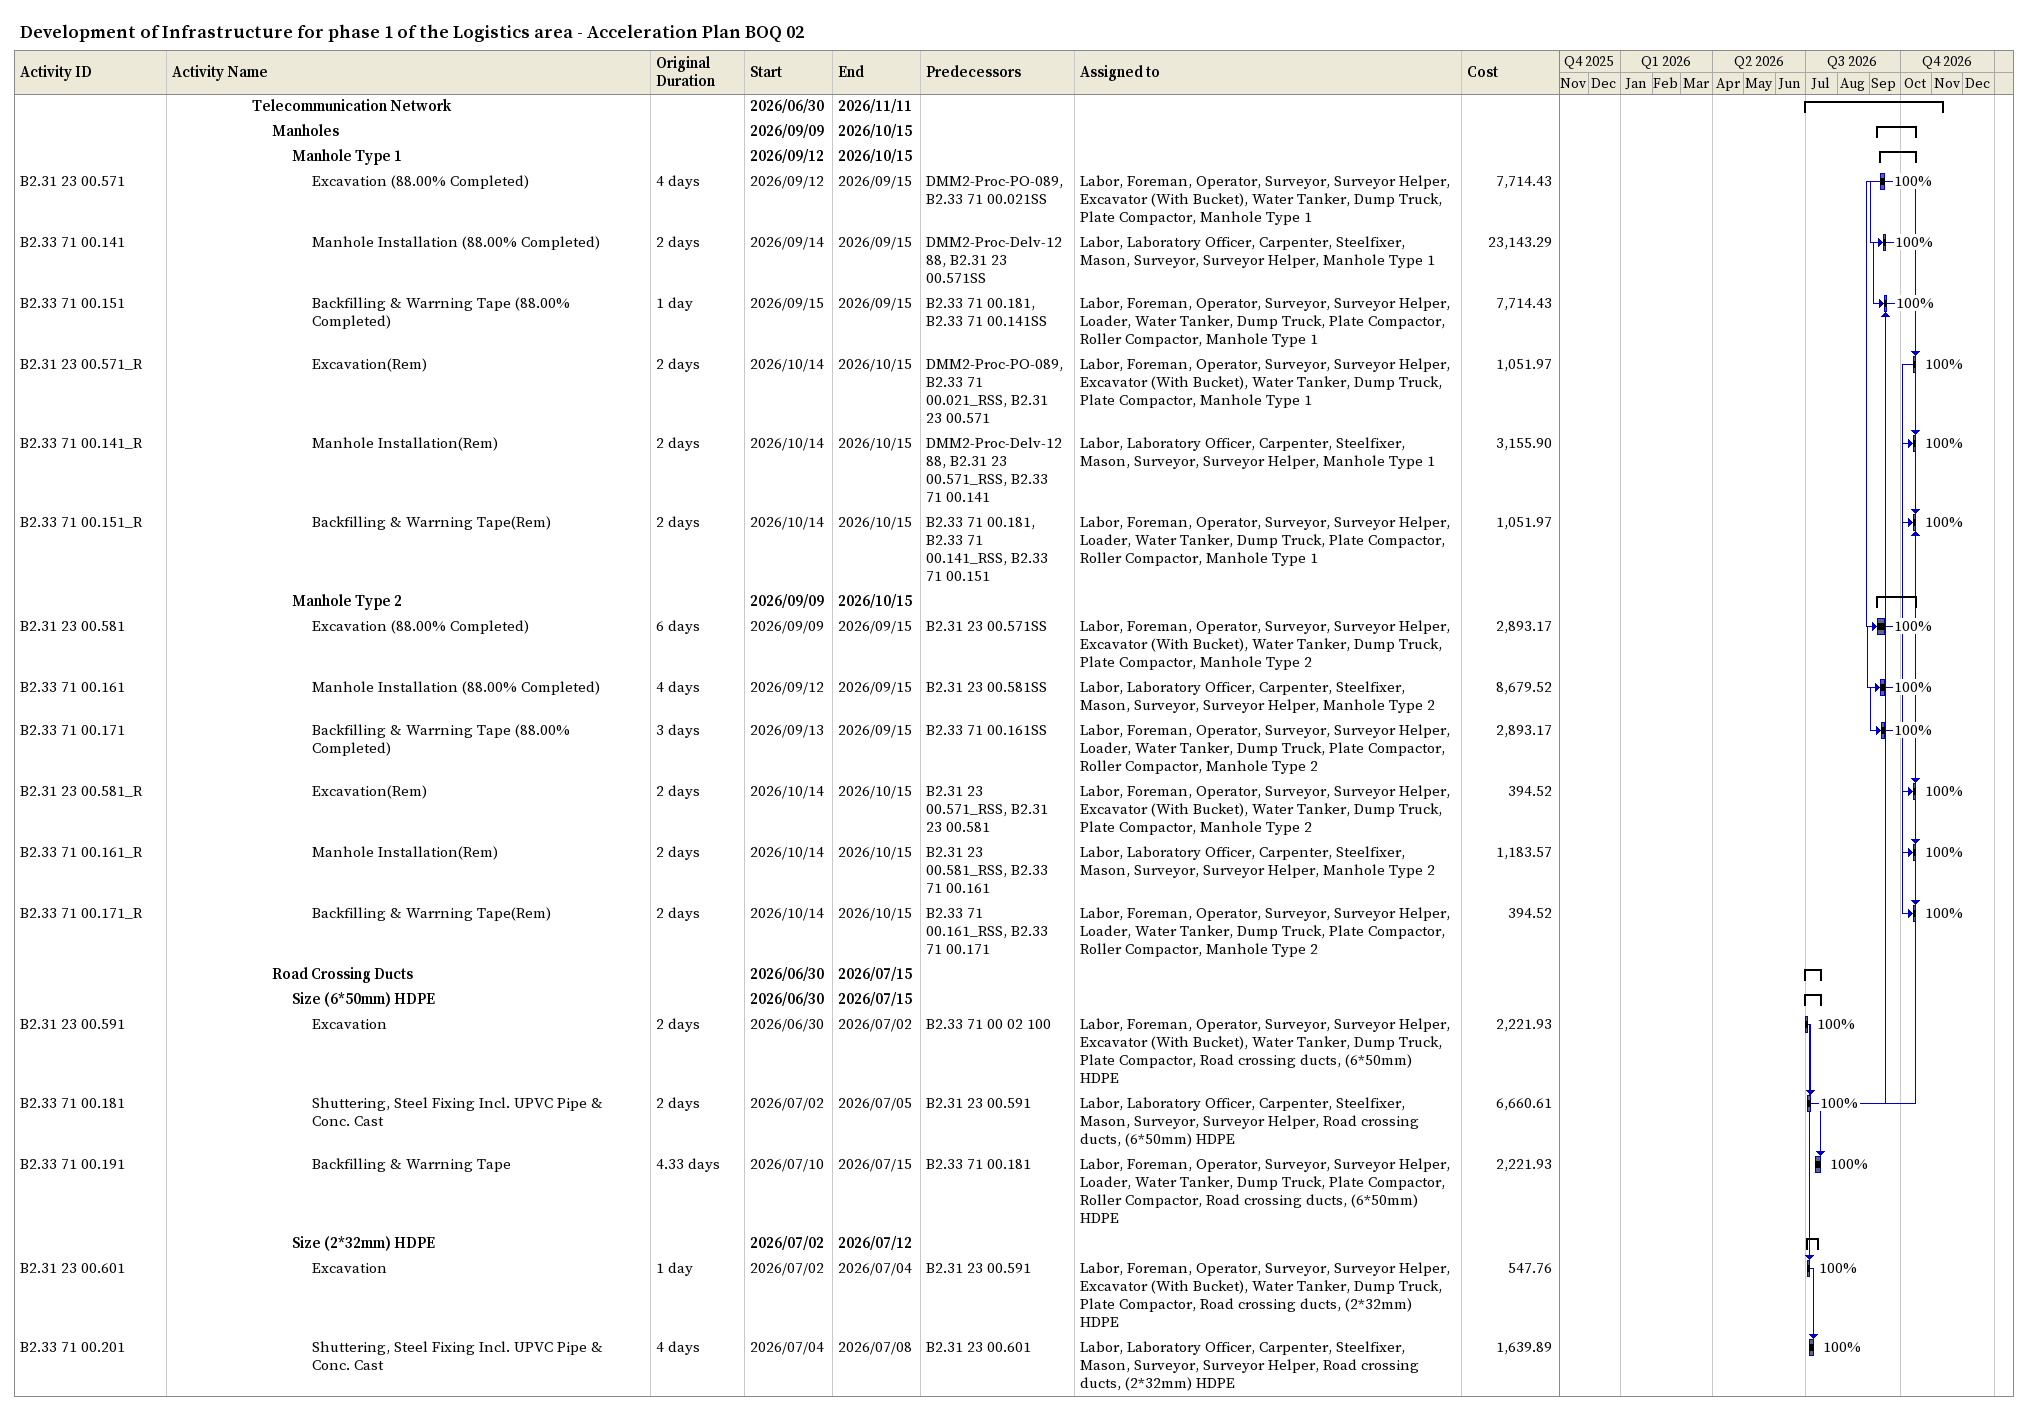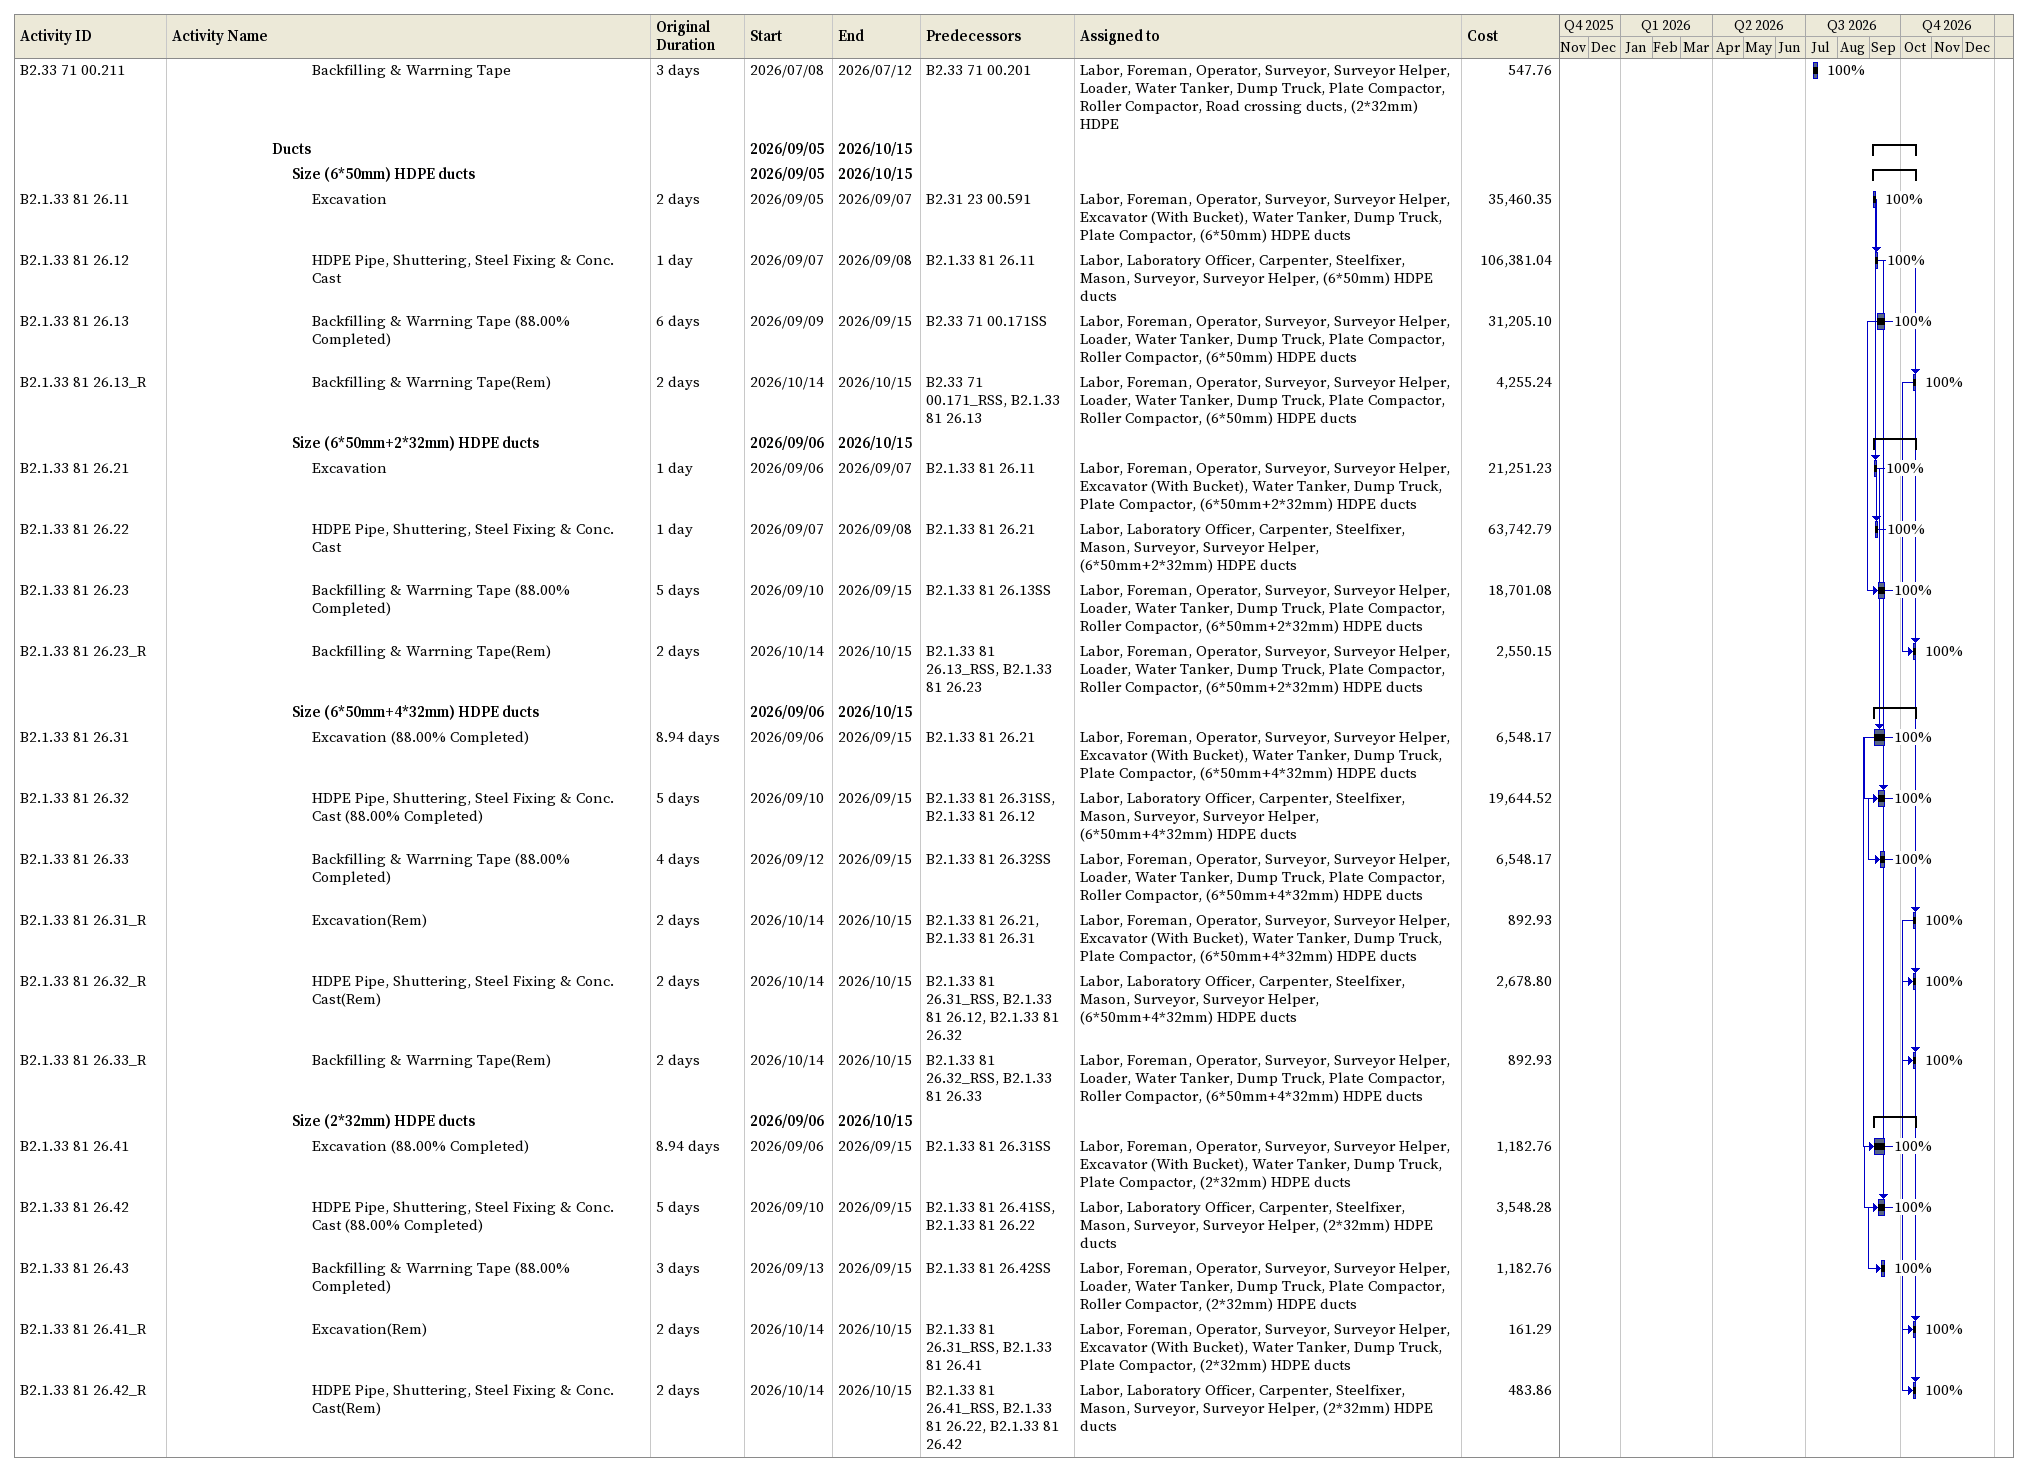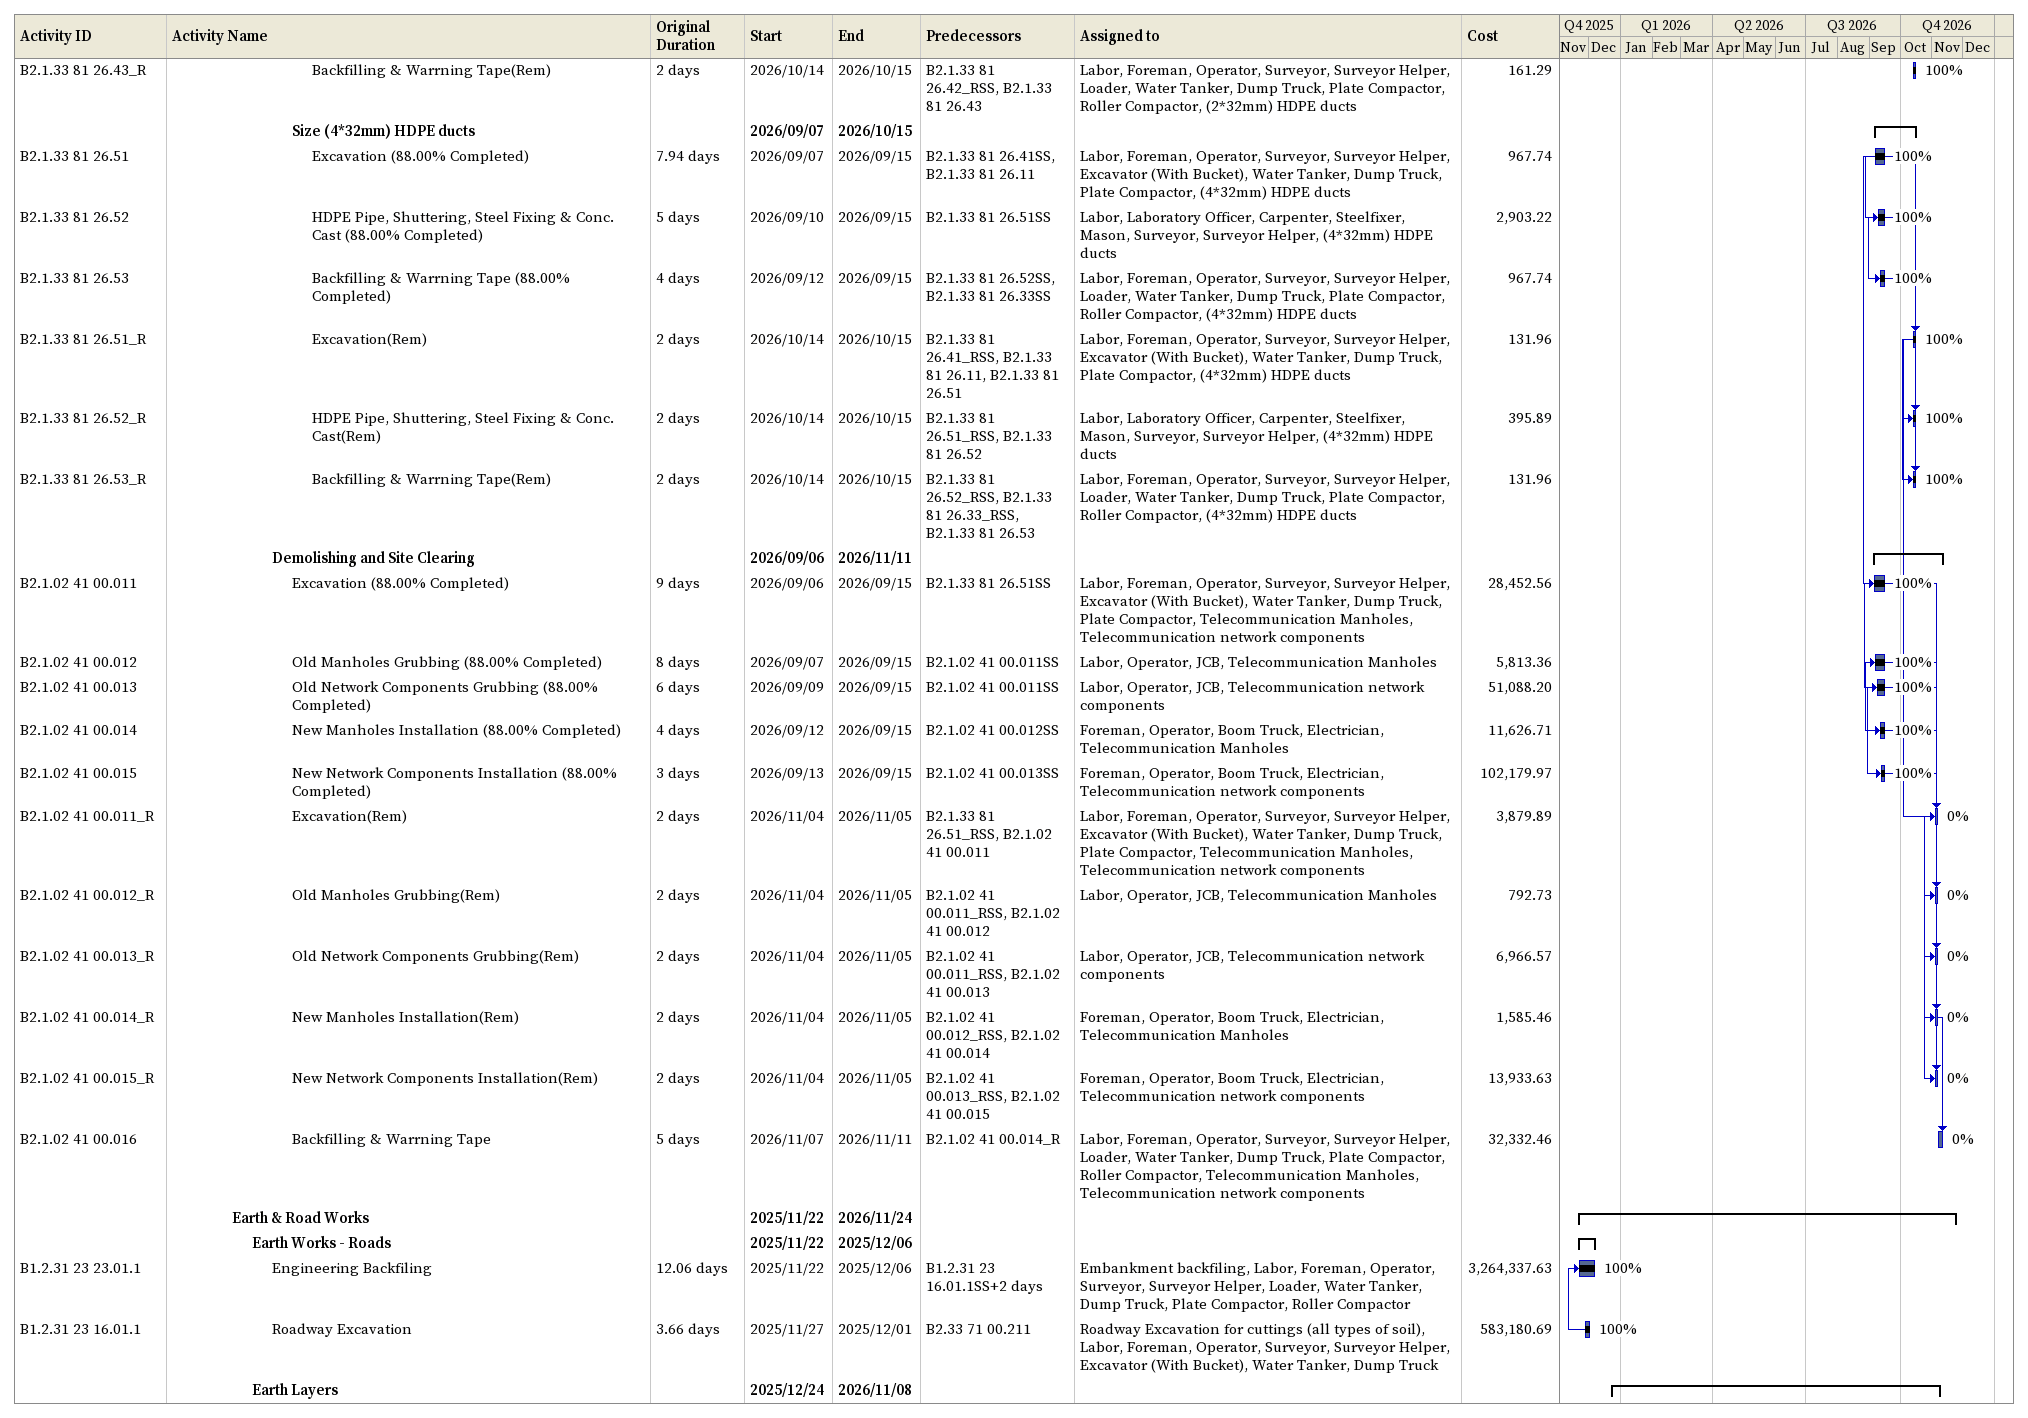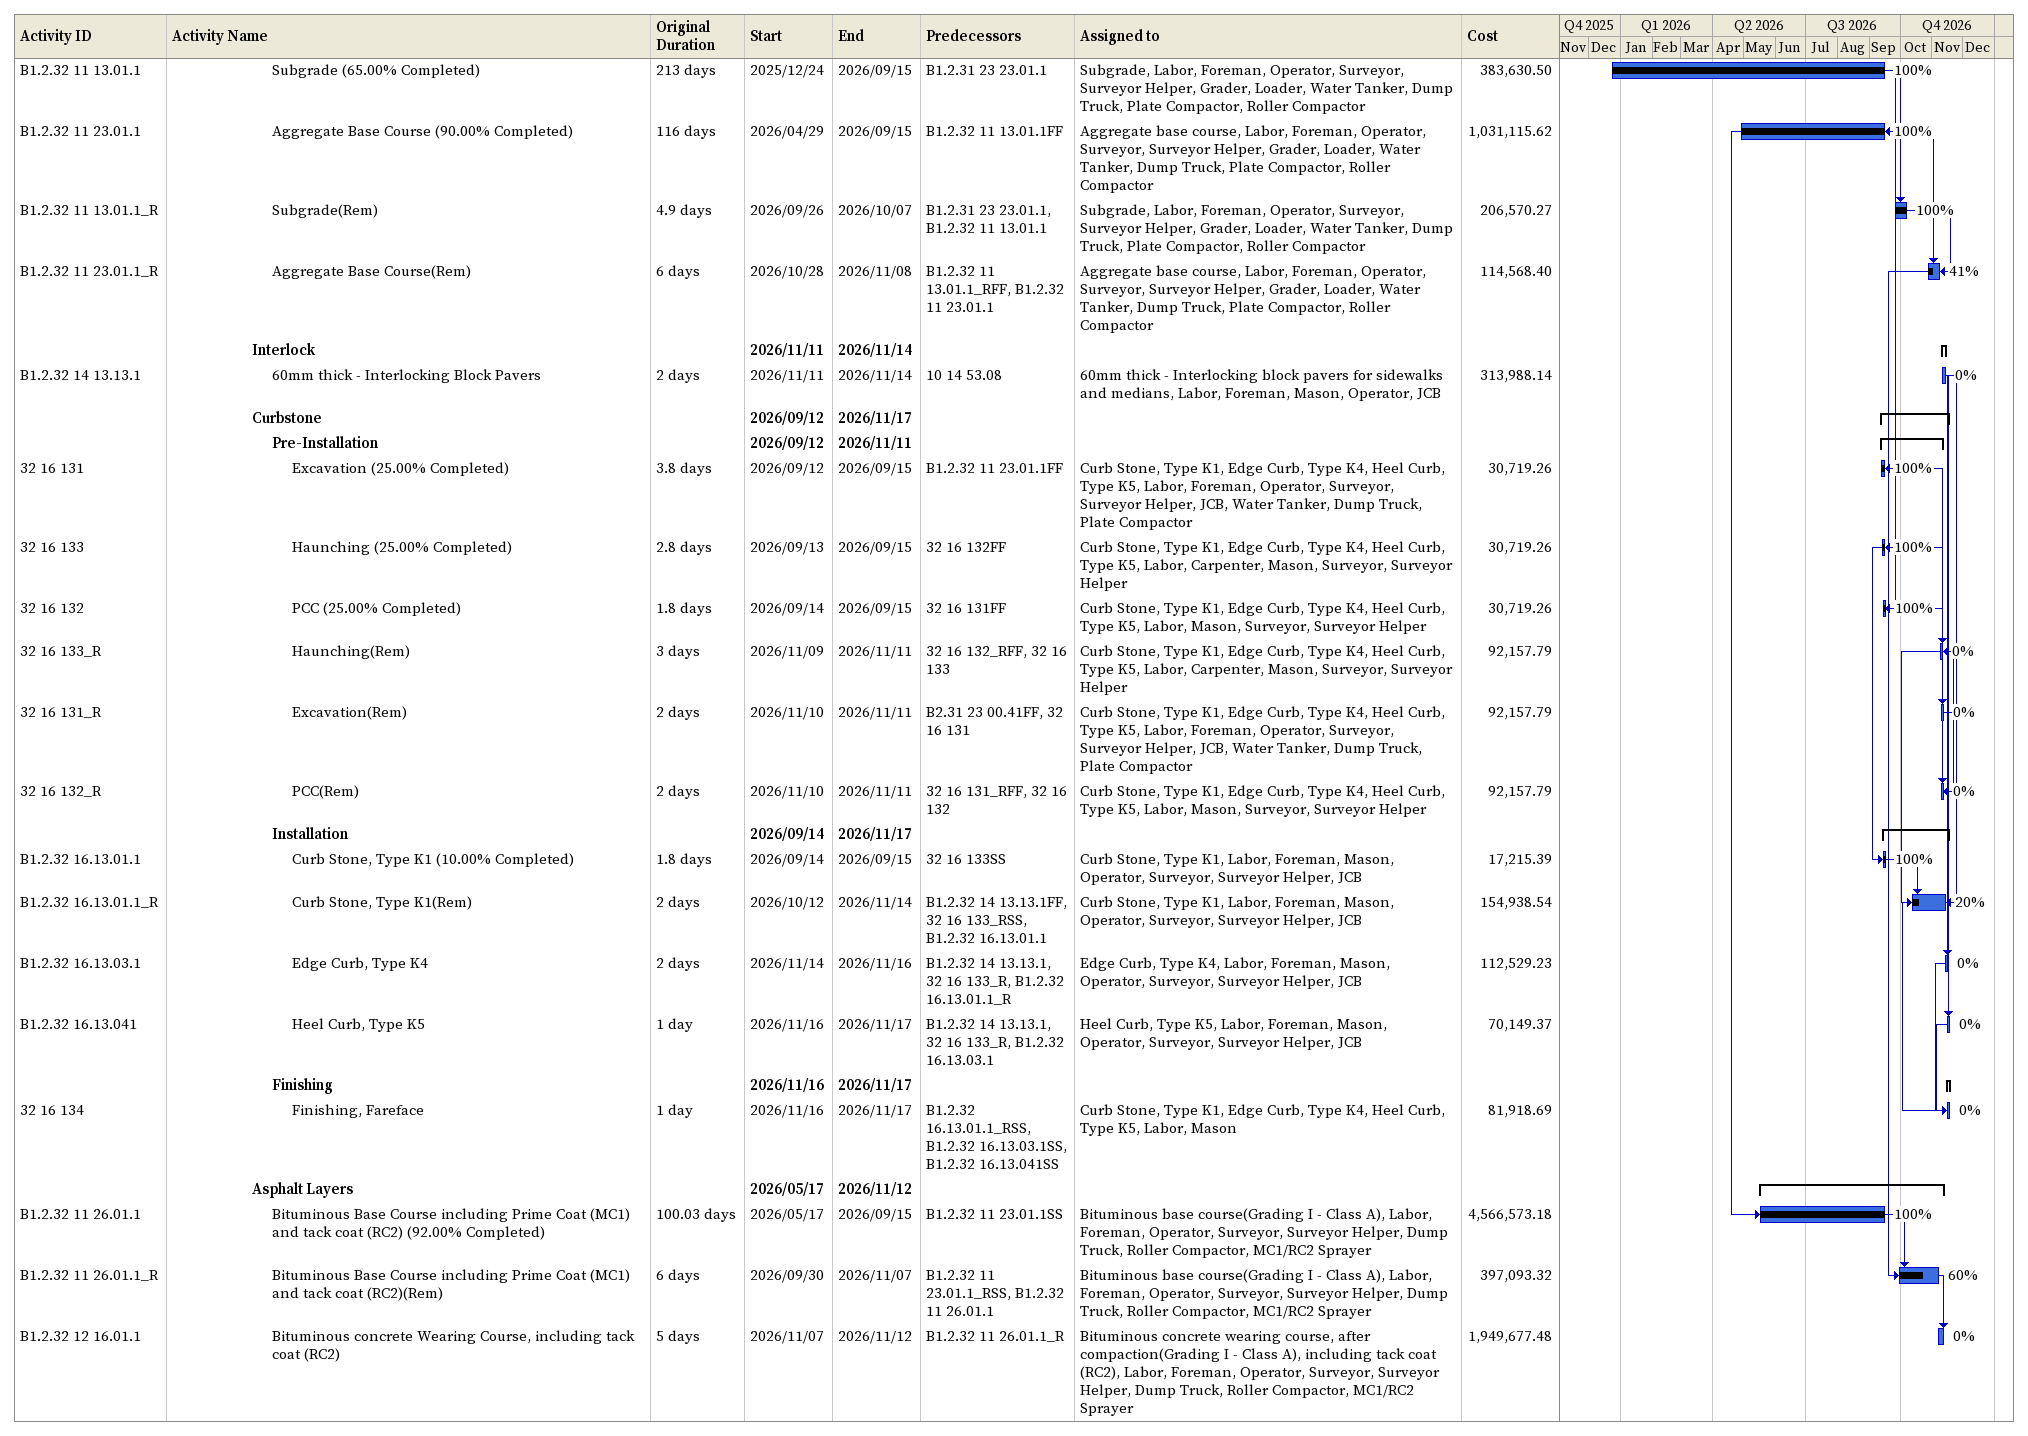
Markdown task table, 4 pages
Development of Infrastructure for phase 1 of the Logistics area - Acceleration Plan BOQ 02

| ID | Level | Task | Original duration | Start | Finish | Predecessors | Resources | % complete | Cost |
|---|---|---|---|---|---|---|---|---|---|
|  | 5 | **Telecommunication Network** |  | 2026-06-30 | 2026-11-11 |  |  |  |  |
|  | 6 | **Manholes** |  | 2026-09-09 | 2026-10-15 |  |  |  |  |
|  | 7 | **Manhole Type 1** |  | 2026-09-12 | 2026-10-15 |  |  |  |  |
| B2.31 23 00.571 | 8 | Excavation (88.00% Completed) | 4d | 2026-09-12 | 2026-09-15 | DMM2-Proc-PO-089, B2.33 71 00.021SS | Labor, Foreman, Operator, Surveyor, Surveyor Helper, Excavator (With Bucket), Water Tanker, Dump Truck, Plate Compactor, Manhole Type 1 | 100 | 7714.43 |
| B2.33 71 00.141 | 8 | Manhole Installation (88.00% Completed) | 2d | 2026-09-14 | 2026-09-15 | DMM2-Proc-Delv-1288, B2.31 23 00.571SS | Labor, Laboratory Officer, Carpenter, Steelfixer, Mason, Surveyor, Surveyor Helper, Manhole Type 1 | 100 | 23143.29 |
| B2.33 71 00.151 | 8 | Backfilling & Warrning Tape (88.00% Completed) | 1d | 2026-09-15 | 2026-09-15 | B2.33 71 00.181, B2.33 71 00.141SS | Labor, Foreman, Operator, Surveyor, Surveyor Helper, Loader, Water Tanker, Dump Truck, Plate Compactor, Roller Compactor, Manhole Type 1 | 100 | 7714.43 |
| B2.31 23 00.571_R | 8 | Excavation(Rem) | 2d | 2026-10-14 | 2026-10-15 | DMM2-Proc-PO-089, B2.33 71 00.021_RSS, B2.31 23 00.571 | Labor, Foreman, Operator, Surveyor, Surveyor Helper, Excavator (With Bucket), Water Tanker, Dump Truck, Plate Compactor, Manhole Type 1 | 100 | 1051.97 |
| B2.33 71 00.141_R | 8 | Manhole Installation(Rem) | 2d | 2026-10-14 | 2026-10-15 | DMM2-Proc-Delv-1288, B2.31 23 00.571_RSS, B2.33 71 00.141 | Labor, Laboratory Officer, Carpenter, Steelfixer, Mason, Surveyor, Surveyor Helper, Manhole Type 1 | 100 | 3155.90 |
| B2.33 71 00.151_R | 8 | Backfilling & Warrning Tape(Rem) | 2d | 2026-10-14 | 2026-10-15 | B2.33 71 00.181, B2.33 71 00.141_RSS, B2.33 71 00.151 | Labor, Foreman, Operator, Surveyor, Surveyor Helper, Loader, Water Tanker, Dump Truck, Plate Compactor, Roller Compactor, Manhole Type 1 | 100 | 1051.97 |
|  | 7 | **Manhole Type 2** |  | 2026-09-09 | 2026-10-15 |  |  |  |  |
| B2.31 23 00.581 | 8 | Excavation (88.00% Completed) | 6d | 2026-09-09 | 2026-09-15 | B2.31 23 00.571SS | Labor, Foreman, Operator, Surveyor, Surveyor Helper, Excavator (With Bucket), Water Tanker, Dump Truck, Plate Compactor, Manhole Type 2 | 100 | 2893.17 |
| B2.33 71 00.161 | 8 | Manhole Installation (88.00% Completed) | 4d | 2026-09-12 | 2026-09-15 | B2.31 23 00.581SS | Labor, Laboratory Officer, Carpenter, Steelfixer, Mason, Surveyor, Surveyor Helper, Manhole Type 2 | 100 | 8679.52 |
| B2.33 71 00.171 | 8 | Backfilling & Warrning Tape (88.00% Completed) | 3d | 2026-09-13 | 2026-09-15 | B2.33 71 00.161SS | Labor, Foreman, Operator, Surveyor, Surveyor Helper, Loader, Water Tanker, Dump Truck, Plate Compactor, Roller Compactor, Manhole Type 2 | 100 | 2893.17 |
| B2.31 23 00.581_R | 8 | Excavation(Rem) | 2d | 2026-10-14 | 2026-10-15 | B2.31 23 00.571_RSS, B2.31 23 00.581 | Labor, Foreman, Operator, Surveyor, Surveyor Helper, Excavator (With Bucket), Water Tanker, Dump Truck, Plate Compactor, Manhole Type 2 | 100 | 394.52 |
| B2.33 71 00.161_R | 8 | Manhole Installation(Rem) | 2d | 2026-10-14 | 2026-10-15 | B2.31 23 00.581_RSS, B2.33 71 00.161 | Labor, Laboratory Officer, Carpenter, Steelfixer, Mason, Surveyor, Surveyor Helper, Manhole Type 2 | 100 | 1183.57 |
| B2.33 71 00.171_R | 8 | Backfilling & Warrning Tape(Rem) | 2d | 2026-10-14 | 2026-10-15 | B2.33 71 00.161_RSS, B2.33 71 00.171 | Labor, Foreman, Operator, Surveyor, Surveyor Helper, Loader, Water Tanker, Dump Truck, Plate Compactor, Roller Compactor, Manhole Type 2 | 100 | 394.52 |
|  | 6 | **Road Crossing Ducts** |  | 2026-06-30 | 2026-07-15 |  |  |  |  |
|  | 7 | **Size (6*50mm) HDPE** |  | 2026-06-30 | 2026-07-15 |  |  |  |  |
| B2.31 23 00.591 | 8 | Excavation | 2d | 2026-06-30 | 2026-07-02 | B2.33 71 00 02 100 | Labor, Foreman, Operator, Surveyor, Surveyor Helper, Excavator (With Bucket), Water Tanker, Dump Truck, Plate Compactor, Road crossing ducts, (6*50mm) HDPE | 100 | 2221.93 |
| B2.33 71 00.181 | 8 | Shuttering, Steel Fixing Incl. UPVC Pipe & Conc. Cast | 2d | 2026-07-02 | 2026-07-05 | B2.31 23 00.591 | Labor, Laboratory Officer, Carpenter, Steelfixer, Mason, Surveyor, Surveyor Helper, Road crossing ducts, (6*50mm) HDPE | 100 | 6660.61 |
| B2.33 71 00.191 | 8 | Backfilling & Warrning Tape | 4.33d | 2026-07-10 | 2026-07-15 | B2.33 71 00.181 | Labor, Foreman, Operator, Surveyor, Surveyor Helper, Loader, Water Tanker, Dump Truck, Plate Compactor, Roller Compactor, Road crossing ducts, (6*50mm) HDPE | 100 | 2221.93 |
|  | 7 | **Size (2*32mm) HDPE** |  | 2026-07-02 | 2026-07-12 |  |  |  |  |
| B2.31 23 00.601 | 8 | Excavation | 1d | 2026-07-02 | 2026-07-04 | B2.31 23 00.591 | Labor, Foreman, Operator, Surveyor, Surveyor Helper, Excavator (With Bucket), Water Tanker, Dump Truck, Plate Compactor, Road crossing ducts, (2*32mm) HDPE | 100 | 547.76 |
| B2.33 71 00.201 | 8 | Shuttering, Steel Fixing Incl. UPVC Pipe & Conc. Cast | 4d | 2026-07-04 | 2026-07-08 | B2.31 23 00.601 | Labor, Laboratory Officer, Carpenter, Steelfixer, Mason, Surveyor, Surveyor Helper, Road crossing ducts, (2*32mm) HDPE | 100 | 1639.89 |
| B2.33 71 00.211 | 8 | Backfilling & Warrning Tape | 3d | 2026-07-08 | 2026-07-12 | B2.33 71 00.201 | Labor, Foreman, Operator, Surveyor, Surveyor Helper, Loader, Water Tanker, Dump Truck, Plate Compactor, Roller Compactor, Road crossing ducts, (2*32mm) HDPE | 100 | 547.76 |
|  | 6 | **Ducts** |  | 2026-09-05 | 2026-10-15 |  |  |  |  |
|  | 7 | **Size (6*50mm) HDPE ducts** |  | 2026-09-05 | 2026-10-15 |  |  |  |  |
| B2.1.33 81 26.11 | 8 | Excavation | 2d | 2026-09-05 | 2026-09-07 | B2.31 23 00.591 | Labor, Foreman, Operator, Surveyor, Surveyor Helper, Excavator (With Bucket), Water Tanker, Dump Truck, Plate Compactor, (6*50mm) HDPE ducts | 100 | 35460.35 |
| B2.1.33 81 26.12 | 8 | HDPE Pipe, Shuttering, Steel Fixing & Conc. Cast | 1d | 2026-09-07 | 2026-09-08 | B2.1.33 81 26.11 | Labor, Laboratory Officer, Carpenter, Steelfixer, Mason, Surveyor, Surveyor Helper, (6*50mm) HDPE ducts | 100 | 106381.04 |
| B2.1.33 81 26.13 | 8 | Backfilling & Warrning Tape (88.00% Completed) | 6d | 2026-09-09 | 2026-09-15 | B2.33 71 00.171SS | Labor, Foreman, Operator, Surveyor, Surveyor Helper, Loader, Water Tanker, Dump Truck, Plate Compactor, Roller Compactor, (6*50mm) HDPE ducts | 100 | 31205.10 |
| B2.1.33 81 26.13_R | 8 | Backfilling & Warrning Tape(Rem) | 2d | 2026-10-14 | 2026-10-15 | B2.33 71 00.171_RSS, B2.1.33 81 26.13 | Labor, Foreman, Operator, Surveyor, Surveyor Helper, Loader, Water Tanker, Dump Truck, Plate Compactor, Roller Compactor, (6*50mm) HDPE ducts | 100 | 4255.24 |
|  | 7 | **Size (6*50mm+2*32mm) HDPE ducts** |  | 2026-09-06 | 2026-10-15 |  |  |  |  |
| B2.1.33 81 26.21 | 8 | Excavation | 1d | 2026-09-06 | 2026-09-07 | B2.1.33 81 26.11 | Labor, Foreman, Operator, Surveyor, Surveyor Helper, Excavator (With Bucket), Water Tanker, Dump Truck, Plate Compactor, (6*50mm+2*32mm) HDPE ducts | 100 | 21251.23 |
| B2.1.33 81 26.22 | 8 | HDPE Pipe, Shuttering, Steel Fixing & Conc. Cast | 1d | 2026-09-07 | 2026-09-08 | B2.1.33 81 26.21 | Labor, Laboratory Officer, Carpenter, Steelfixer, Mason, Surveyor, Surveyor Helper, (6*50mm+2*32mm) HDPE ducts | 100 | 63742.79 |
| B2.1.33 81 26.23 | 8 | Backfilling & Warrning Tape (88.00% Completed) | 5d | 2026-09-10 | 2026-09-15 | B2.1.33 81 26.13SS | Labor, Foreman, Operator, Surveyor, Surveyor Helper, Loader, Water Tanker, Dump Truck, Plate Compactor, Roller Compactor, (6*50mm+2*32mm) HDPE ducts | 100 | 18701.08 |
| B2.1.33 81 26.23_R | 8 | Backfilling & Warrning Tape(Rem) | 2d | 2026-10-14 | 2026-10-15 | B2.1.33 81 26.13_RSS, B2.1.33 81 26.23 | Labor, Foreman, Operator, Surveyor, Surveyor Helper, Loader, Water Tanker, Dump Truck, Plate Compactor, Roller Compactor, (6*50mm+2*32mm) HDPE ducts | 100 | 2550.15 |
|  | 7 | **Size (6*50mm+4*32mm) HDPE ducts** |  | 2026-09-06 | 2026-10-15 |  |  |  |  |
| B2.1.33 81 26.31 | 8 | Excavation (88.00% Completed) | 8.94d | 2026-09-06 | 2026-09-15 | B2.1.33 81 26.21 | Labor, Foreman, Operator, Surveyor, Surveyor Helper, Excavator (With Bucket), Water Tanker, Dump Truck, Plate Compactor, (6*50mm+4*32mm) HDPE ducts | 100 | 6548.17 |
| B2.1.33 81 26.32 | 8 | HDPE Pipe, Shuttering, Steel Fixing & Conc. Cast (88.00% Completed) | 5d | 2026-09-10 | 2026-09-15 | B2.1.33 81 26.31SS, B2.1.33 81 26.12 | Labor, Laboratory Officer, Carpenter, Steelfixer, Mason, Surveyor, Surveyor Helper, (6*50mm+4*32mm) HDPE ducts | 100 | 19644.52 |
| B2.1.33 81 26.33 | 8 | Backfilling & Warrning Tape (88.00% Completed) | 4d | 2026-09-12 | 2026-09-15 | B2.1.33 81 26.32SS | Labor, Foreman, Operator, Surveyor, Surveyor Helper, Loader, Water Tanker, Dump Truck, Plate Compactor, Roller Compactor, (6*50mm+4*32mm) HDPE ducts | 100 | 6548.17 |
| B2.1.33 81 26.31_R | 8 | Excavation(Rem) | 2d | 2026-10-14 | 2026-10-15 | B2.1.33 81 26.21, B2.1.33 81 26.31 | Labor, Foreman, Operator, Surveyor, Surveyor Helper, Excavator (With Bucket), Water Tanker, Dump Truck, Plate Compactor, (6*50mm+4*32mm) HDPE ducts | 100 | 892.93 |
| B2.1.33 81 26.32_R | 8 | HDPE Pipe, Shuttering, Steel Fixing & Conc. Cast(Rem) | 2d | 2026-10-14 | 2026-10-15 | B2.1.33 81 26.31_RSS, B2.1.33 81 26.12, B2.1.33 81 26.32 | Labor, Laboratory Officer, Carpenter, Steelfixer, Mason, Surveyor, Surveyor Helper, (6*50mm+4*32mm) HDPE ducts | 100 | 2678.80 |
| B2.1.33 81 26.33_R | 8 | Backfilling & Warrning Tape(Rem) | 2d | 2026-10-14 | 2026-10-15 | B2.1.33 81 26.32_RSS, B2.1.33 81 26.33 | Labor, Foreman, Operator, Surveyor, Surveyor Helper, Loader, Water Tanker, Dump Truck, Plate Compactor, Roller Compactor, (6*50mm+4*32mm) HDPE ducts | 100 | 892.93 |
|  | 7 | **Size (2*32mm) HDPE ducts** |  | 2026-09-06 | 2026-10-15 |  |  |  |  |
| B2.1.33 81 26.41 | 8 | Excavation (88.00% Completed) | 8.94d | 2026-09-06 | 2026-09-15 | B2.1.33 81 26.31SS | Labor, Foreman, Operator, Surveyor, Surveyor Helper, Excavator (With Bucket), Water Tanker, Dump Truck, Plate Compactor, (2*32mm) HDPE ducts | 100 | 1182.76 |
| B2.1.33 81 26.42 | 8 | HDPE Pipe, Shuttering, Steel Fixing & Conc. Cast (88.00% Completed) | 5d | 2026-09-10 | 2026-09-15 | B2.1.33 81 26.41SS, B2.1.33 81 26.22 | Labor, Laboratory Officer, Carpenter, Steelfixer, Mason, Surveyor, Surveyor Helper, (2*32mm) HDPE ducts | 100 | 3548.28 |
| B2.1.33 81 26.43 | 8 | Backfilling & Warrning Tape (88.00% Completed) | 3d | 2026-09-13 | 2026-09-15 | B2.1.33 81 26.42SS | Labor, Foreman, Operator, Surveyor, Surveyor Helper, Loader, Water Tanker, Dump Truck, Plate Compactor, Roller Compactor, (2*32mm) HDPE ducts | 100 | 1182.76 |
| B2.1.33 81 26.41_R | 8 | Excavation(Rem) | 2d | 2026-10-14 | 2026-10-15 | B2.1.33 81 26.31_RSS, B2.1.33 81 26.41 | Labor, Foreman, Operator, Surveyor, Surveyor Helper, Excavator (With Bucket), Water Tanker, Dump Truck, Plate Compactor, (2*32mm) HDPE ducts | 100 | 161.29 |
| B2.1.33 81 26.42_R | 8 | HDPE Pipe, Shuttering, Steel Fixing & Conc. Cast(Rem) | 2d | 2026-10-14 | 2026-10-15 | B2.1.33 81 26.41_RSS, B2.1.33 81 26.22, B2.1.33 81 26.42 | Labor, Laboratory Officer, Carpenter, Steelfixer, Mason, Surveyor, Surveyor Helper, (2*32mm) HDPE ducts | 100 | 483.86 |
| B2.1.33 81 26.43_R | 8 | Backfilling & Warrning Tape(Rem) | 2d | 2026-10-14 | 2026-10-15 | B2.1.33 81 26.42_RSS, B2.1.33 81 26.43 | Labor, Foreman, Operator, Surveyor, Surveyor Helper, Loader, Water Tanker, Dump Truck, Plate Compactor, Roller Compactor, (2*32mm) HDPE ducts | 100 | 161.29 |
|  | 7 | **Size (4*32mm) HDPE ducts** |  | 2026-09-07 | 2026-10-15 |  |  |  |  |
| B2.1.33 81 26.51 | 8 | Excavation (88.00% Completed) | 7.94d | 2026-09-07 | 2026-09-15 | B2.1.33 81 26.41SS, B2.1.33 81 26.11 | Labor, Foreman, Operator, Surveyor, Surveyor Helper, Excavator (With Bucket), Water Tanker, Dump Truck, Plate Compactor, (4*32mm) HDPE ducts | 100 | 967.74 |
| B2.1.33 81 26.52 | 8 | HDPE Pipe, Shuttering, Steel Fixing & Conc. Cast (88.00% Completed) | 5d | 2026-09-10 | 2026-09-15 | B2.1.33 81 26.51SS | Labor, Laboratory Officer, Carpenter, Steelfixer, Mason, Surveyor, Surveyor Helper, (4*32mm) HDPE ducts | 100 | 2903.22 |
| B2.1.33 81 26.53 | 8 | Backfilling & Warrning Tape (88.00% Completed) | 4d | 2026-09-12 | 2026-09-15 | B2.1.33 81 26.52SS, B2.1.33 81 26.33SS | Labor, Foreman, Operator, Surveyor, Surveyor Helper, Loader, Water Tanker, Dump Truck, Plate Compactor, Roller Compactor, (4*32mm) HDPE ducts | 100 | 967.74 |
| B2.1.33 81 26.51_R | 8 | Excavation(Rem) | 2d | 2026-10-14 | 2026-10-15 | B2.1.33 81 26.41_RSS, B2.1.33 81 26.11, B2.1.33 81 26.51 | Labor, Foreman, Operator, Surveyor, Surveyor Helper, Excavator (With Bucket), Water Tanker, Dump Truck, Plate Compactor, (4*32mm) HDPE ducts | 100 | 131.96 |
| B2.1.33 81 26.52_R | 8 | HDPE Pipe, Shuttering, Steel Fixing & Conc. Cast(Rem) | 2d | 2026-10-14 | 2026-10-15 | B2.1.33 81 26.51_RSS, B2.1.33 81 26.52 | Labor, Laboratory Officer, Carpenter, Steelfixer, Mason, Surveyor, Surveyor Helper, (4*32mm) HDPE ducts | 100 | 395.89 |
| B2.1.33 81 26.53_R | 8 | Backfilling & Warrning Tape(Rem) | 2d | 2026-10-14 | 2026-10-15 | B2.1.33 81 26.52_RSS, B2.1.33 81 26.33_RSS, B2.1.33 81 26.53 | Labor, Foreman, Operator, Surveyor, Surveyor Helper, Loader, Water Tanker, Dump Truck, Plate Compactor, Roller Compactor, (4*32mm) HDPE ducts | 100 | 131.96 |
|  | 6 | **Demolishing and Site Clearing** |  | 2026-09-06 | 2026-11-11 |  |  |  |  |
| B2.1.02 41 00.011 | 7 | Excavation (88.00% Completed) | 9d | 2026-09-06 | 2026-09-15 | B2.1.33 81 26.51SS | Labor, Foreman, Operator, Surveyor, Surveyor Helper, Excavator (With Bucket), Water Tanker, Dump Truck, Plate Compactor, Telecommunication Manholes, Telecommunication network components | 100 | 28452.56 |
| B2.1.02 41 00.012 | 7 | Old Manholes Grubbing (88.00% Completed) | 8d | 2026-09-07 | 2026-09-15 | B2.1.02 41 00.011SS | Labor, Operator, JCB, Telecommunication Manholes | 100 | 5813.36 |
| B2.1.02 41 00.013 | 7 | Old Network Components Grubbing (88.00% Completed) | 6d | 2026-09-09 | 2026-09-15 | B2.1.02 41 00.011SS | Labor, Operator, JCB, Telecommunication network components | 100 | 51088.20 |
| B2.1.02 41 00.014 | 7 | New Manholes Installation (88.00% Completed) | 4d | 2026-09-12 | 2026-09-15 | B2.1.02 41 00.012SS | Foreman, Operator, Boom Truck, Electrician, Telecommunication Manholes | 100 | 11626.71 |
| B2.1.02 41 00.015 | 7 | New Network Components Installation (88.00% Completed) | 3d | 2026-09-13 | 2026-09-15 | B2.1.02 41 00.013SS | Foreman, Operator, Boom Truck, Electrician, Telecommunication network components | 100 | 102179.97 |
| B2.1.02 41 00.011_R | 7 | Excavation(Rem) | 2d | 2026-11-04 | 2026-11-05 | B2.1.33 81 26.51_RSS, B2.1.02 41 00.011 | Labor, Foreman, Operator, Surveyor, Surveyor Helper, Excavator (With Bucket), Water Tanker, Dump Truck, Plate Compactor, Telecommunication Manholes, Telecommunication network components | 0 | 3879.89 |
| B2.1.02 41 00.012_R | 7 | Old Manholes Grubbing(Rem) | 2d | 2026-11-04 | 2026-11-05 | B2.1.02 41 00.011_RSS, B2.1.02 41 00.012 | Labor, Operator, JCB, Telecommunication Manholes | 0 | 792.73 |
| B2.1.02 41 00.013_R | 7 | Old Network Components Grubbing(Rem) | 2d | 2026-11-04 | 2026-11-05 | B2.1.02 41 00.011_RSS, B2.1.02 41 00.013 | Labor, Operator, JCB, Telecommunication network components | 0 | 6966.57 |
| B2.1.02 41 00.014_R | 7 | New Manholes Installation(Rem) | 2d | 2026-11-04 | 2026-11-05 | B2.1.02 41 00.012_RSS, B2.1.02 41 00.014 | Foreman, Operator, Boom Truck, Electrician, Telecommunication Manholes | 0 | 1585.46 |
| B2.1.02 41 00.015_R | 7 | New Network Components Installation(Rem) | 2d | 2026-11-04 | 2026-11-05 | B2.1.02 41 00.013_RSS, B2.1.02 41 00.015 | Foreman, Operator, Boom Truck, Electrician, Telecommunication network components | 0 | 13933.63 |
| B2.1.02 41 00.016 | 7 | Backfilling & Warrning Tape | 5d | 2026-11-07 | 2026-11-11 | B2.1.02 41 00.014_R | Labor, Foreman, Operator, Surveyor, Surveyor Helper, Loader, Water Tanker, Dump Truck, Plate Compactor, Roller Compactor, Telecommunication Manholes, Telecommunication network components | 0 | 32332.46 |
|  | 4 | **Earth & Road Works** |  | 2025-11-22 | 2026-11-24 |  |  |  |  |
|  | 5 | **Earth Works - Roads** |  | 2025-11-22 | 2025-12-06 |  |  |  |  |
| B1.2.31 23 23.01.1 | 6 | Engineering Backfiling | 12.06d | 2025-11-22 | 2025-12-06 | B1.2.31 23 16.01.1SS+2d | Embankment backfiling, Labor, Foreman, Operator, Surveyor, Surveyor Helper, Loader, Water Tanker, Dump Truck, Plate Compactor, Roller Compactor | 100 | 3264337.63 |
| B1.2.31 23 16.01.1 | 6 | Roadway Excavation | 3.66d | 2025-11-27 | 2025-12-01 | B2.33 71 00.211 | Roadway Excavation for cuttings (all types of soil), Labor, Foreman, Operator, Surveyor, Surveyor Helper, Excavator (With Bucket), Water Tanker, Dump Truck | 100 | 583180.69 |
|  | 5 | **Earth Layers** |  | 2025-12-24 | 2026-11-08 |  |  |  |  |
| B1.2.32 11 13.01.1 | 6 | Subgrade (65.00% Completed) | 213d | 2025-12-24 | 2026-09-15 | B1.2.31 23 23.01.1 | Subgrade, Labor, Foreman, Operator, Surveyor, Surveyor Helper, Grader, Loader, Water Tanker, Dump Truck, Plate Compactor, Roller Compactor | 100 | 383630.50 |
| B1.2.32 11 23.01.1 | 6 | Aggregate Base Course (90.00% Completed) | 116d | 2026-04-29 | 2026-09-15 | B1.2.32 11 13.01.1FF | Aggregate base course, Labor, Foreman, Operator, Surveyor, Surveyor Helper, Grader, Loader, Water Tanker, Dump Truck, Plate Compactor, Roller Compactor | 100 | 1031115.62 |
| B1.2.32 11 13.01.1_R | 6 | Subgrade(Rem) | 4.9d | 2026-09-26 | 2026-10-07 | B1.2.31 23 23.01.1, B1.2.32 11 13.01.1 | Subgrade, Labor, Foreman, Operator, Surveyor, Surveyor Helper, Grader, Loader, Water Tanker, Dump Truck, Plate Compactor, Roller Compactor | 100 | 206570.27 |
| B1.2.32 11 23.01.1_R | 6 | Aggregate Base Course(Rem) | 6d | 2026-10-28 | 2026-11-08 | B1.2.32 11 13.01.1_RFF, B1.2.32 11 23.01.1 | Aggregate base course, Labor, Foreman, Operator, Surveyor, Surveyor Helper, Grader, Loader, Water Tanker, Dump Truck, Plate Compactor, Roller Compactor | 41 | 114568.40 |
|  | 5 | **Interlock** |  | 2026-11-11 | 2026-11-14 |  |  |  |  |
| B1.2.32 14 13.13.1 | 6 | 60mm thick - Interlocking Block Pavers | 2d | 2026-11-11 | 2026-11-14 | 10 14 53.08 | 60mm thick - Interlocking block pavers for sidewalks and medians, Labor, Foreman, Mason, Operator, JCB | 0 | 313988.14 |
|  | 5 | **Curbstone** |  | 2026-09-12 | 2026-11-17 |  |  |  |  |
|  | 6 | **Pre-Installation** |  | 2026-09-12 | 2026-11-11 |  |  |  |  |
| 32 16 131 | 7 | Excavation (25.00% Completed) | 3.8d | 2026-09-12 | 2026-09-15 | B1.2.32 11 23.01.1FF | Curb Stone, Type K1, Edge Curb, Type K4, Heel Curb, Type K5, Labor, Foreman, Operator, Surveyor, Surveyor Helper, JCB, Water Tanker, Dump Truck, Plate Compactor | 100 | 30719.26 |
| 32 16 133 | 7 | Haunching (25.00% Completed) | 2.8d | 2026-09-13 | 2026-09-15 | 32 16 132FF | Curb Stone, Type K1, Edge Curb, Type K4, Heel Curb, Type K5, Labor, Carpenter, Mason, Surveyor, Surveyor Helper | 100 | 30719.26 |
| 32 16 132 | 7 | PCC (25.00% Completed) | 1.8d | 2026-09-14 | 2026-09-15 | 32 16 131FF | Curb Stone, Type K1, Edge Curb, Type K4, Heel Curb, Type K5, Labor, Mason, Surveyor, Surveyor Helper | 100 | 30719.26 |
| 32 16 133_R | 7 | Haunching(Rem) | 3d | 2026-11-09 | 2026-11-11 | 32 16 132_RFF, 32 16 133 | Curb Stone, Type K1, Edge Curb, Type K4, Heel Curb, Type K5, Labor, Carpenter, Mason, Surveyor, Surveyor Helper | 0 | 92157.79 |
| 32 16 131_R | 7 | Excavation(Rem) | 2d | 2026-11-10 | 2026-11-11 | B2.31 23 00.41FF, 32 16 131 | Curb Stone, Type K1, Edge Curb, Type K4, Heel Curb, Type K5, Labor, Foreman, Operator, Surveyor, Surveyor Helper, JCB, Water Tanker, Dump Truck, Plate Compactor | 0 | 92157.79 |
| 32 16 132_R | 7 | PCC(Rem) | 2d | 2026-11-10 | 2026-11-11 | 32 16 131_RFF, 32 16 132 | Curb Stone, Type K1, Edge Curb, Type K4, Heel Curb, Type K5, Labor, Mason, Surveyor, Surveyor Helper | 0 | 92157.79 |
|  | 6 | **Installation** |  | 2026-09-14 | 2026-11-17 |  |  |  |  |
| B1.2.32 16.13.01.1 | 7 | Curb Stone, Type K1 (10.00% Completed) | 1.8d | 2026-09-14 | 2026-09-15 | 32 16 133SS | Curb Stone, Type K1, Labor, Foreman, Mason, Operator, Surveyor, Surveyor Helper, JCB | 100 | 17215.39 |
| B1.2.32 16.13.01.1_R | 7 | Curb Stone, Type K1(Rem) | 2d | 2026-10-12 | 2026-11-14 | B1.2.32 14 13.13.1FF, 32 16 133_RSS, B1.2.32 16.13.01.1 | Curb Stone, Type K1, Labor, Foreman, Mason, Operator, Surveyor, Surveyor Helper, JCB | 20 | 154938.54 |
| B1.2.32 16.13.03.1 | 7 | Edge Curb, Type K4 | 2d | 2026-11-14 | 2026-11-16 | B1.2.32 14 13.13.1, 32 16 133_R, B1.2.32 16.13.01.1_R | Edge Curb, Type K4, Labor, Foreman, Mason, Operator, Surveyor, Surveyor Helper, JCB | 0 | 112529.23 |
| B1.2.32 16.13.041 | 7 | Heel Curb, Type K5 | 1d | 2026-11-16 | 2026-11-17 | B1.2.32 14 13.13.1, 32 16 133_R, B1.2.32 16.13.03.1 | Heel Curb, Type K5, Labor, Foreman, Mason, Operator, Surveyor, Surveyor Helper, JCB | 0 | 70149.37 |
|  | 6 | **Finishing** |  | 2026-11-16 | 2026-11-17 |  |  |  |  |
| 32 16 134 | 7 | Finishing, Fareface | 1d | 2026-11-16 | 2026-11-17 | B1.2.32 16.13.01.1_RSS, B1.2.32 16.13.03.1SS, B1.2.32 16.13.041SS | Curb Stone, Type K1, Edge Curb, Type K4, Heel Curb, Type K5, Labor, Mason | 0 | 81918.69 |
|  | 5 | **Asphalt Layers** |  | 2026-05-17 | 2026-11-12 |  |  |  |  |
| B1.2.32 11 26.01.1 | 6 | Bituminous Base Course including Prime Coat (MC1) and tack coat (RC2) (92.00% Completed) | 100.03d | 2026-05-17 | 2026-09-15 | B1.2.32 11 23.01.1SS | Bituminous base course(Grading I - Class A), Labor, Foreman, Operator, Surveyor, Surveyor Helper, Dump Truck, Roller Compactor, MC1/RC2 Sprayer | 100 | 4566573.18 |
| B1.2.32 11 26.01.1_R | 6 | Bituminous Base Course including Prime Coat (MC1) and tack coat (RC2)(Rem) | 6d | 2026-09-30 | 2026-11-07 | B1.2.32 11 23.01.1_RSS, B1.2.32 11 26.01.1 | Bituminous base course(Grading I - Class A), Labor, Foreman, Operator, Surveyor, Surveyor Helper, Dump Truck, Roller Compactor, MC1/RC2 Sprayer | 60 | 397093.32 |
| B1.2.32 12 16.01.1 | 6 | Bituminous concrete Wearing Course, including tack coat (RC2) | 5d | 2026-11-07 | 2026-11-12 | B1.2.32 11 26.01.1_R | Bituminous concrete wearing course, after compaction(Grading I - Class A), including tack coat (RC2), Labor, Foreman, Operator, Surveyor, Surveyor Helper, Dump Truck, Roller Compactor, MC1/RC2 Sprayer | 0 | 1949677.48 |
